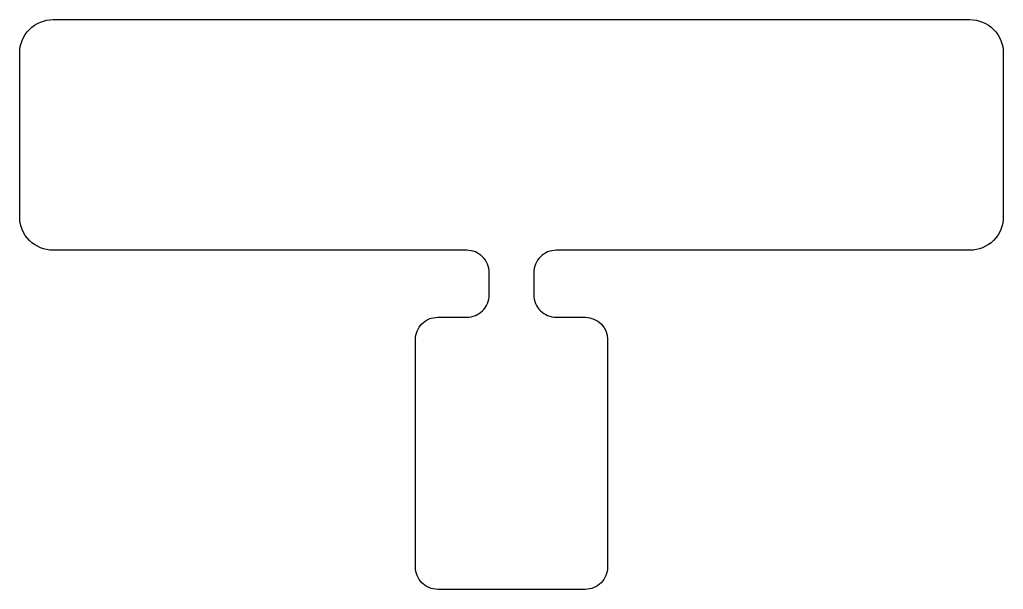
# Model space of a CAD drawing. Header units: millimetres. Extents: x -11 to 11, y -14.5 to -1.7.
import ezdxf

# ---------------------------------------------------------------- set-up
doc = ezdxf.new("R2010")
doc.units = ezdxf.units.MM
doc.layers.add('pixel_electrodes_large_lower_3', color=4, linetype='Continuous')

msp = doc.modelspace()

# ---------------------------------------------------------------- linework, layer by layer
at = {"layer": 'pixel_electrodes_large_lower_3'}
msp.add_lwpolyline([(0.5, -7.411), (0.5, -7.911, 0.414214), (1, -8.411), (1.65, -8.411, -0.414213), (2.15, -8.911), (2.15, -14, -0.414214), (1.65, -14.5), (-1.65, -14.5, -0.414214), (-2.15, -14), (-2.15, -8.911, -0.414214), (-1.65, -8.411), (-1, -8.411, 0.414214), (-0.5, -7.911), (-0.5, -7.411, 0.414214), (-1, -6.911), (-10.25, -6.911, -0.414214), (-11, -6.161), (-11, -2.5, -0.414214), (-10.25, -1.75), (10.25, -1.75, -0.414214), (11, -2.5), (11, -6.161, -0.414214), (10.25, -6.911), (1, -6.911, 0.414214)], format="xyb", close=True, dxfattribs=at)

doc.saveas('drawing.dxf')
